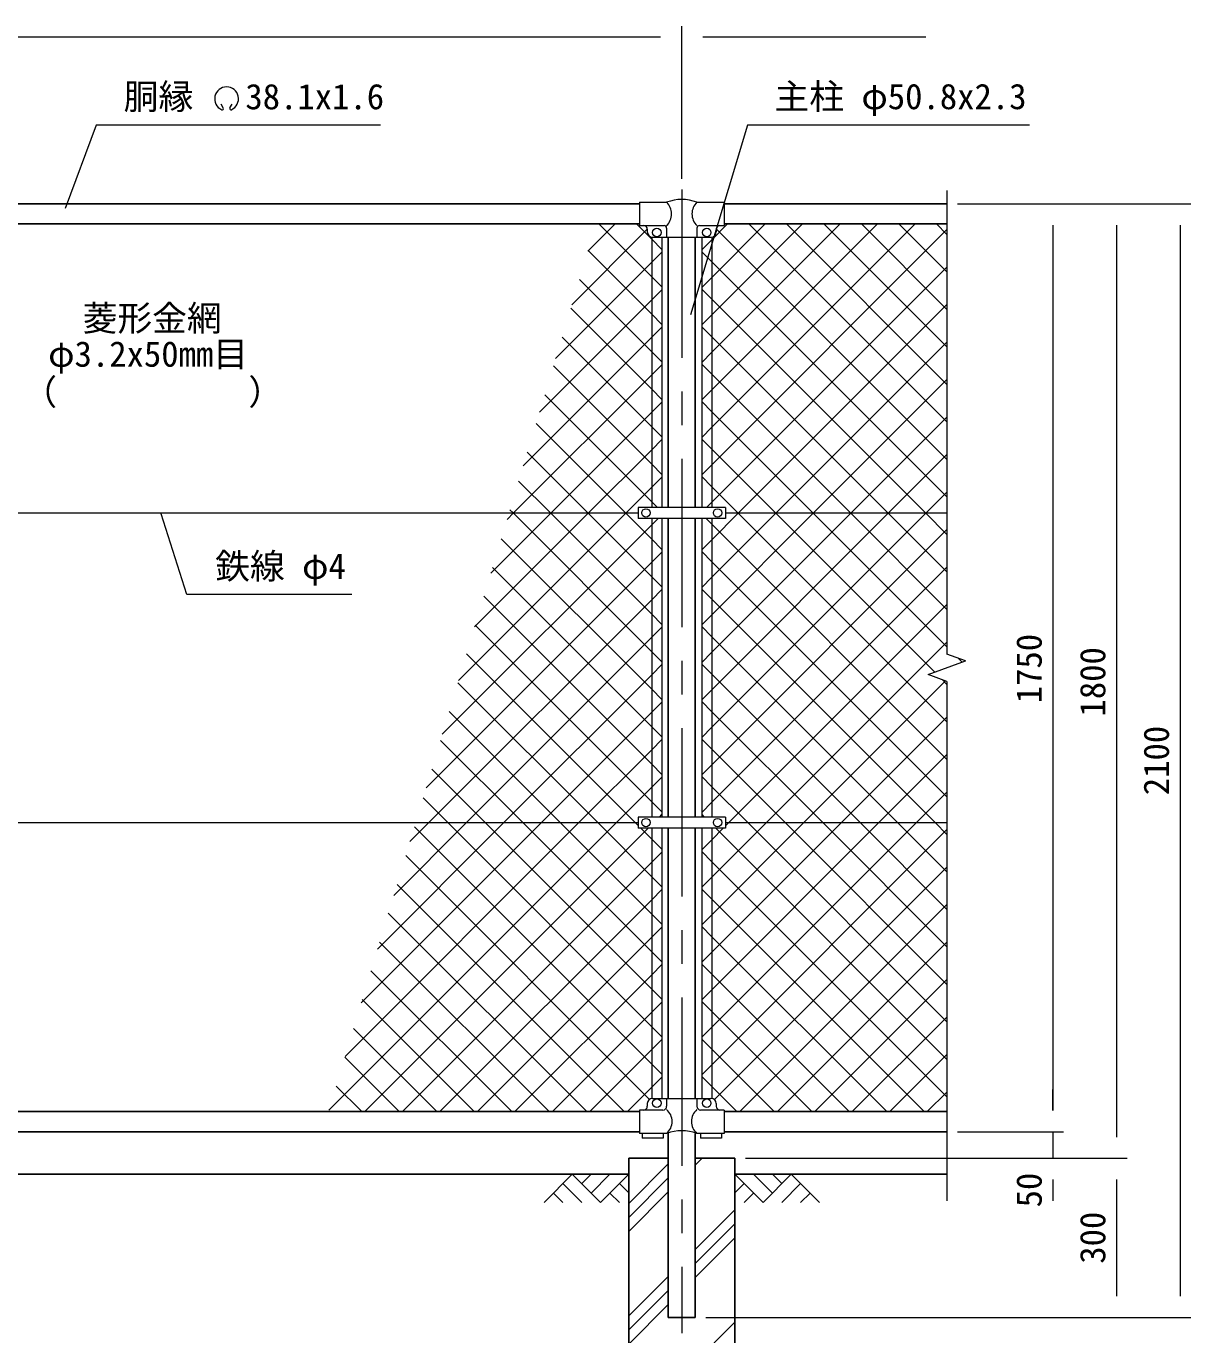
# Model space of a CAD drawing. Units: millimetres, scale not verified. Extents: x -4200 to 4200, y -2970 to 2970.
# Drawn here: x -2621 to -425, y -873 to 1595 of the extents above; entities that cross this region are included whole.
import ezdxf
from ezdxf.enums import TextEntityAlignment as Align

# ---------------------------------------------------------------- set-up
doc = ezdxf.new("R2010")
doc.units = ezdxf.units.MM
doc.header["$LTSCALE"] = 10
doc.linetypes.add('USER1', pattern=[50.8, 31.75, -6.35, 6.35, -6.35])
for name, color, linetype, lineweight in [('0-1_D-BMK', 2, 'USER1', 13), ('0-2_D-STR1', 1, 'Continuous', 25), ('0-3_D-STR-DIM', 7, 'Continuous', 13), ('0-8_D-BGD', 7, 'Continuous', 25), ('0-9_D-STR4', 7, 'Continuous', 25), ('0-A_D-DCR-HCH', 7, 'Continuous', 13), ('0-B_D-STR3', 3, 'Continuous', 13), ('0-C_D-STR2', 7, 'Continuous', 13), ('0-D_D-STR-TXT', 7, 'Continuous', 13)]:
    doc.layers.add(name, color=color, linetype=linetype, lineweight=lineweight)
doc.styles.add('ＭＳ ゴシック', font='')
doc.styles.get('ＭＳ ゴシック').set_extended_font_data('MS Gothic')

msp = doc.modelspace()

# ---------------------------------------------------------------- linework, layer by layer
at = {"layer": '0-1_D-BMK'}
msp.add_line((-1384.65, 1287.29), (-1384.65, -869.77), dxfattribs=at)
at = {"layer": '0-2_D-STR1'}
for p, q in [((-3304.65, 1260.23), (-1464.65, 1260.23)), ((-1304.65, 1260.23), (-884.65, 1260.23)), ((-3304.65, 1222.23), (-1464.65, 1222.23)), ((-1304.65, 1222.23), (-884.65, 1222.23)), ((-1410.05, 1197.23), (-1410.05, 687.73)), ((-1359.25, 1197.23), (-1359.25, 687.73)), ((-1410.05, 666.73), (-1410.05, 103.73)), ((-1359.25, 666.73), (-1359.25, 103.73)), ((-1410.05, 82.73), (-1410.05, -426.77)), ((-1359.25, 82.73), (-1359.25, -426.77)), ((-3304.65, -451.77), (-1464.65, -451.77)), ((-1304.65, -451.77), (-884.65, -451.77)), ((-3304.65, -489.77), (-1464.65, -489.77)), ((-1410.05, -492.77), (-1410.05, -839.77)), ((-1359.25, -492.77), (-1359.25, -839.77)), ((-1304.65, -489.77), (-884.65, -489.77)), ((-1359.25, -839.77), (-1410.05, -839.77))]:
    msp.add_line(p, q, dxfattribs=at)
at = {"layer": '0-3_D-STR-DIM'}
for p, q in [((-1384.65, 1307.29), (-1384.65, 1595.23)), ((-1384.65, 1307.29), (-1384.65, 1595.23)), ((-3344.65, 1575.23), (-1424.65, 1575.23)), ((-1344.65, 1575.23), (-924.65, 1575.23)), ((-884.65, 1285.23), (-884.65, 410.88)), ((-864.65, 1260.23), (-664.65, 1260.23)), ((-864.65, 1260.23), (-544.65, 1260.23)), ((-864.65, 1260.23), (-424.65, 1260.23)), ((-684.65, 1220.23), (-684.65, -449.77)), ((-564.65, 1220.23), (-564.65, -499.77)), ((-444.65, 1220.23), (-444.65, -799.77)), ((-919.89, 372.4), (-849.42, 398.05)), ((-849.42, 398.05), (-884.65, 410.88)), ((-884.65, 359.57), (-919.89, 372.4)), ((-884.65, 359.57), (-884.65, -619.77)), ((-684.65, -449.77), (-684.65, -409.77)), ((-864.65, -489.77), (-664.65, -489.77)), ((-864.65, -489.77), (-664.65, -489.77)), ((-684.65, -489.77), (-684.65, -539.77)), ((-1264.65, -539.77), (-664.65, -539.77)), ((-1264.65, -539.77), (-544.65, -539.77)), ((-1264.65, -539.77), (-544.65, -539.77)), ((-684.65, -579.77), (-684.65, -619.77)), ((-564.65, -579.77), (-564.65, -799.77)), ((-1339.25, -839.77), (-424.65, -839.77)), ((-1339.25, -839.77), (-544.65, -839.77))]:
    msp.add_line(p, q, dxfattribs=at)
at = {"layer": '0-8_D-BGD'}
for p, q in [((-1484.65, -569.77), (-3284.65, -569.77)), ((-1284.65, -569.77), (-884.65, -569.77))]:
    msp.add_line(p, q, dxfattribs=at)
at = {"layer": '0-9_D-STR4'}
for p, q in [((-1484.65, -539.77), (-1484.65, -989.77)), ((-1410.05, -539.77), (-1484.65, -539.77)), ((-1284.65, -539.77), (-1359.25, -539.77)), ((-1284.65, -539.77), (-1284.65, -989.77))]:
    msp.add_line(p, q, dxfattribs=at)
at = {"layer": '0-A_D-DCR-HCH'}
for p, q in [((-1359.25, -552.51), (-1346.52, -539.77)), ((-1484.65, -624.88), (-1410.05, -550.28)), ((-1591.08, -569.77), (-1644.29, -622.99)), ((-1608.82, -587.51), (-1573.18, -622.99)), ((-1591.08, -569.77), (-1537.87, -622.99)), ((-1573.34, -587.51), (-1555.6, -569.77)), ((-1555.6, -605.25), (-1520.13, -569.77)), ((-1537.87, -622.99), (-1484.65, -569.77)), ((-1502.39, -587.51), (-1484.65, -605.17)), ((-1484.65, -651.39), (-1410.05, -576.79)), ((-1231.44, -622.99), (-1284.65, -569.77)), ((-1266.92, -587.51), (-1284.65, -605.17)), ((-1213.7, -605.25), (-1249.18, -569.77)), ((-1178.23, -569.77), (-1231.44, -622.99)), ((-1195.87, -587.6), (-1213.7, -569.77)), ((-1160.49, -587.51), (-1196.13, -622.99)), ((-1178.23, -569.77), (-1125.02, -622.99)), ((-1626.55, -605.25), (-1608.73, -622.99)), ((-1520.13, -605.25), (-1502.31, -622.99)), ((-1484.65, -677.91), (-1410.05, -603.31)), ((-1249.18, -605.25), (-1267, -622.99)), ((-1142.76, -605.25), (-1160.57, -622.99)), ((-1359.25, -711.61), (-1284.65, -637.01)), ((-1359.25, -738.12), (-1284.65, -663.52)), ((-1359.25, -764.64), (-1284.65, -690.04)), ((-1484.65, -837.01), (-1410.05, -762.41)), ((-1484.65, -863.52), (-1410.05, -788.92)), ((-1484.65, -890.04), (-1410.05, -815.44)), ((-1425.29, -989.77), (-1284.65, -849.14))]:
    msp.add_line(p, q, dxfattribs=at)
at = {"layer": '0-B_D-STR3'}
for p, q in [((-1464.65, 1263.23), (-1464.65, 1219.23)), ((-1464.65, 1263.23), (-1413.2, 1263.23)), ((-1356.1, 1263.23), (-1304.65, 1263.23)), ((-1304.65, 1263.23), (-1304.65, 1219.23)), ((-1464.65, 1219.23), (-1417.9, 1219.23)), ((-1449.65, 1212.23), (-1449.65, 1207.23)), ((-1413.2, 1214.53), (-1413.2, 1197.23)), ((-1356.1, 1214.53), (-1356.1, 1197.23)), ((-1351.4, 1219.23), (-1304.65, 1219.23)), ((-1319.65, 1212.23), (-1319.65, 1207.23)), ((-1441.15, 1197.34), (-1441.15, 687.73)), ((-1439.65, 1197.23), (-1329.65, 1197.23)), ((-1422.15, 1197.23), (-1422.15, 687.73)), ((-1347.15, 1197.23), (-1347.15, 687.73)), ((-1328.15, 1197.34), (-1328.15, 687.73)), ((-3307.66, 677.23), (-1467.15, 677.23)), ((-1467.15, 687.73), (-1467.15, 666.73)), ((-1302.15, 687.73), (-1467.15, 687.73)), ((-1302.15, 666.73), (-1467.15, 666.73)), ((-1441.15, 666.73), (-1441.15, 103.73)), ((-1422.15, 666.73), (-1422.15, 103.73)), ((-1347.15, 666.73), (-1347.15, 103.73)), ((-1328.15, 666.73), (-1328.15, 103.73)), ((-1302.15, 687.73), (-1302.15, 666.73)), ((-1302.15, 677.23), (-884.65, 677.23)), ((-1302.15, 103.73), (-1467.15, 103.73)), ((-1467.15, 103.73), (-1467.15, 82.73)), ((-1302.15, 103.73), (-1302.15, 82.73)), ((-3307.66, 93.23), (-1467.15, 93.23)), ((-1302.15, 82.73), (-1467.15, 82.73)), ((-1441.15, 82.73), (-1441.15, -426.89)), ((-1422.15, 82.73), (-1422.15, -426.77)), ((-1347.15, 82.73), (-1347.15, -426.77)), ((-1328.15, 82.73), (-1328.15, -426.89)), ((-1302.15, 93.23), (-884.65, 93.23)), ((-1449.65, -436.77), (-1449.65, -441.77)), ((-1439.65, -426.77), (-1329.65, -426.77)), ((-1413.2, -426.77), (-1413.2, -441.77)), ((-1356.1, -426.77), (-1356.1, -441.77)), ((-1319.65, -436.77), (-1319.65, -441.77)), ((-1464.65, -448.77), (-1464.65, -492.77)), ((-1420.2, -448.77), (-1464.65, -448.77)), ((-1304.65, -448.77), (-1349.1, -448.77)), ((-1304.65, -448.77), (-1304.65, -492.77)), ((-1413.2, -492.77), (-1464.65, -492.77)), ((-1459.65, -492.77), (-1459.65, -502.07)), ((-1419.65, -492.77), (-1419.65, -502.07)), ((-1304.65, -492.77), (-1356.1, -492.77)), ((-1349.65, -492.77), (-1349.65, -502.07)), ((-1309.65, -492.77), (-1309.65, -502.07)), ((-1419.65, -502.07), (-1459.65, -502.07)), ((-1309.65, -502.07), (-1349.65, -502.07))]:
    msp.add_line(p, q, dxfattribs=at)
for centre in [(-1431.65, 1206.23), (-1337.65, 1206.23), (-1452.15, 677.23), (-1317.15, 677.23), (-1452.15, 93.23), (-1317.15, 93.23), (-1431.65, -435.77), (-1337.65, -435.77)]:
    msp.add_circle(centre, 8, dxfattribs=at)
for centre, radius, start, end in [((-1384.65, 1188.49), 80, 69.0916, 110.9084), ((-1434.46, 1241.23), 30.59, 314.01503, 45.98497), ((-1334.85, 1241.23), 30.59, 134.01503, 225.98497), ((-1456.65, 1212.23), 7, 0, 90), ((-1417.9, 1214.53), 4.7, 0, 90), ((-1351.4, 1214.53), 4.7, 90, 180), ((-1312.65, 1212.23), 7, 90, 180), ((-1439.65, 1207.23), 10, 180, 270), ((-1329.65, 1207.23), 10, 270, 0), ((-1456.65, -441.77), 7, 270, 0), ((-1439.65, -436.77), 10, 90, 180), ((-1420.2, -441.77), 7, 270, 0), ((-1349.1, -441.77), 7, 180, 270), ((-1329.65, -436.77), 10, 0, 90), ((-1312.65, -441.77), 7, 180, 270), ((-1432.33, -470.33), 29.48, 310.4464, 49.5536), ((-1336.98, -470.33), 29.48, 130.4464, 229.5536), ((-1384.65, -573.26), 85.4, 70.46947, 109.53053)]:
    msp.add_arc(centre, radius, start, end, dxfattribs=at)
at = {"layer": '0-C_D-STR2'}
for p, q in [((-1592.09, 1069.77), (-1449.65, 1212.21)), ((-1561.56, 1171.01), (-1510.34, 1222.23)), ((-1441.15, 1122.53), (-1540.86, 1222.23)), ((-1441.15, 1193.24), (-1470.14, 1222.23)), ((-1328.15, 1192.29), (-1298.21, 1222.23)), ((-1328.15, 1121.57), (-1227.5, 1222.23)), ((-1328.15, 1050.86), (-1156.79, 1222.23)), ((-1328.15, 980.15), (-1086.08, 1222.23)), ((-1328.15, 909.44), (-1015.37, 1222.23)), ((-1328.15, 838.73), (-944.66, 1222.23)), ((-884.65, 778.16), (-1320.26, 1213.76)), ((-884.65, 848.87), (-1258.01, 1222.23)), ((-884.65, 919.58), (-1187.3, 1222.23)), ((-884.65, 990.29), (-1116.59, 1222.23)), ((-884.65, 1061), (-1045.88, 1222.23)), ((-884.65, 1131.71), (-975.17, 1222.23)), ((-884.65, 1202.42), (-904.46, 1222.23)), ((-1422.15, 1174.24), (-1441.15, 1193.24)), ((-1347.15, 1173.29), (-1328.15, 1192.29)), ((-1441.15, 1051.81), (-1561.28, 1171.94)), ((-1441.15, 1150), (-1422.15, 1169)), ((-1622.62, 968.53), (-1441.15, 1150)), ((-1441.15, 981.1), (-1577.66, 1117.61)), ((-1422.15, 1103.53), (-1441.15, 1122.53)), ((-1347.15, 1102.57), (-1328.15, 1121.57)), ((-1441.15, 1079.29), (-1422.15, 1098.29)), ((-1328.15, 1080.24), (-1347.15, 1099.24)), ((-1653.16, 867.28), (-1441.15, 1079.29)), ((-1441.15, 910.39), (-1594.05, 1063.29)), ((-925.14, 677.23), (-1328.15, 1080.24)), ((-1277.53, 677.23), (-884.65, 1070.1)), ((-1422.15, 1032.81), (-1441.15, 1051.81)), ((-1347.15, 1031.86), (-1328.15, 1050.86)), ((-1441.15, 1008.57), (-1422.15, 1027.57)), ((-1328.15, 1009.53), (-1347.15, 1028.53)), ((-1683.69, 766.04), (-1441.15, 1008.57)), ((-1441.15, 839.68), (-1610.43, 1008.96)), ((-995.85, 677.23), (-1328.15, 1009.53)), ((-1206.82, 677.23), (-884.65, 999.39)), ((-1422.15, 962.1), (-1441.15, 981.1)), ((-1347.15, 961.15), (-1328.15, 980.15)), ((-1701.79, 677.23), (-1441.15, 937.86)), ((-1441.15, 768.97), (-1626.81, 954.63)), ((-1441.15, 937.86), (-1422.15, 956.86)), ((-1328.15, 938.81), (-1347.15, 957.81)), ((-1066.57, 677.23), (-1328.15, 938.81)), ((-1136.11, 677.23), (-884.65, 928.68)), ((-1422.15, 891.39), (-1441.15, 910.39)), ((-1347.15, 890.44), (-1328.15, 909.44)), ((-1631.08, 677.23), (-1441.15, 867.15)), ((-1441.15, 867.15), (-1422.15, 886.15)), ((-1490.83, 677.23), (-1659.58, 845.98)), ((-1422.15, 820.68), (-1441.15, 839.68)), ((-1065.4, 677.23), (-884.65, 857.97)), ((-1441.15, 796.44), (-1422.15, 815.44)), ((-1347.15, 819.73), (-1328.15, 838.73)), ((-1561.54, 677.23), (-1675.96, 791.65)), ((-1560.37, 677.23), (-1441.15, 796.44)), ((-1422.15, 749.97), (-1441.15, 768.97)), ((-994.69, 677.23), (-884.65, 787.26)), ((-1441.15, 725.73), (-1422.15, 744.73)), ((-1632.25, 677.23), (-1692.35, 737.32)), ((-1489.66, 677.23), (-1441.15, 725.73)), ((-923.97, 677.23), (-884.65, 716.55)), ((-1805.82, 361.07), (-1489.66, 677.23)), ((-1775.29, 462.31), (-1560.37, 677.23)), ((-1744.75, 563.55), (-1631.08, 677.23)), ((-1714.22, 664.8), (-1701.79, 677.23)), ((-1702.96, 677.23), (-1708.73, 683)), ((-1441.15, 415.42), (-1702.96, 677.23)), ((-1441.15, 486.13), (-1632.25, 677.23)), ((-1441.15, 556.84), (-1561.54, 677.23)), ((-1441.15, 627.55), (-1490.83, 677.23)), ((-1328.15, 626.6), (-1277.53, 677.23)), ((-1328.15, 555.89), (-1206.82, 677.23)), ((-1328.15, 485.18), (-1136.11, 677.23)), ((-1328.15, 414.47), (-1065.4, 677.23)), ((-1328.15, 343.76), (-994.69, 677.23)), ((-1328.15, 273.05), (-923.97, 677.23)), ((-884.65, 495.31), (-1066.57, 677.23)), ((-884.65, 566.03), (-995.85, 677.23)), ((-884.65, 636.74), (-925.14, 677.23)), ((-1328.15, 202.34), (-884.65, 645.84)), ((-1441.15, 344.71), (-1725.12, 628.67)), ((-1422.15, 608.55), (-1441.15, 627.55)), ((-1347.15, 607.6), (-1328.15, 626.6)), ((-1441.15, 274), (-1741.5, 574.34)), ((-1328.15, 131.62), (-884.65, 575.12)), ((-1422.15, 537.84), (-1441.15, 556.84)), ((-1347.15, 536.89), (-1328.15, 555.89)), ((-1441.15, 203.29), (-1757.88, 520.02)), ((-1441.15, 513.6), (-1422.15, 532.6)), ((-1328.15, 514.55), (-1347.15, 533.55)), ((-1861.53, 93.23), (-1441.15, 513.6)), ((-906.83, 93.23), (-1328.15, 514.55)), ((-1422.15, 467.13), (-1441.15, 486.13)), ((-1347.15, 466.18), (-1328.15, 485.18)), ((-1441.15, 132.58), (-1774.27, 465.69)), ((-1441.15, 442.89), (-1422.15, 461.89)), ((-1328.15, 443.84), (-1347.15, 462.84)), ((-1790.82, 93.23), (-1441.15, 442.89)), ((-977.54, 93.23), (-1328.15, 443.84)), ((-1422.15, 396.42), (-1441.15, 415.42)), ((-1347.15, 395.47), (-1328.15, 414.47)), ((-855.78, 395.73), (-863.07, 403.02)), ((-849.7, 397.95), (-849.55, 398.1)), ((-1720.11, 93.23), (-1441.15, 372.18)), ((-1441.15, 372.18), (-1422.15, 391.18)), ((-1328.15, 373.13), (-1347.15, 392.13)), ((-1048.25, 93.23), (-1328.15, 373.13)), ((-1543.23, 93.23), (-1807.03, 357.03)), ((-884.65, 353.89), (-893.59, 362.83)), ((-1422.15, 325.71), (-1441.15, 344.71)), ((-1347.15, 324.76), (-1328.15, 343.76)), ((-1328.15, 302.42), (-1347.15, 321.42)), ((-1613.94, 93.23), (-1823.42, 302.71)), ((-1649.4, 93.23), (-1441.15, 301.47)), ((-1441.15, 301.47), (-1422.15, 320.47)), ((-1118.96, 93.23), (-1328.15, 302.42)), ((-1422.15, 255), (-1441.15, 274)), ((-1347.15, 254.05), (-1328.15, 273.05)), ((-1083.71, 93.23), (-884.65, 292.28)), ((-1684.65, 93.23), (-1839.8, 248.38)), ((-1441.15, 230.76), (-1422.15, 249.76)), ((-1328.15, 231.71), (-1347.15, 250.71)), ((-1578.69, 93.23), (-1441.15, 230.76)), ((-1189.67, 93.23), (-1328.15, 231.71)), ((-1422.15, 184.29), (-1441.15, 203.29)), ((-1347.15, 183.34), (-1328.15, 202.34)), ((-1013, 93.23), (-884.65, 221.57)), ((-1755.36, 93.23), (-1856.19, 194.05)), ((-1441.15, 160.05), (-1422.15, 179.05)), ((-1328.15, 161), (-1347.15, 180)), ((-1507.97, 93.23), (-1441.15, 160.05)), ((-1260.38, 93.23), (-1328.15, 161)), ((-942.29, 93.23), (-884.65, 150.86)), ((-1826.07, 93.23), (-1872.57, 139.73)), ((-1422.15, 113.58), (-1441.15, 132.58)), ((-1347.15, 112.62), (-1328.15, 131.62)), ((-1426.76, 103.73), (-1422.15, 108.34)), ((-1341.59, 103.73), (-1347.15, 109.29)), ((-2050.08, -448.88), (-1507.97, 93.23)), ((-2019.55, -347.63), (-1578.69, 93.23)), ((-1989.01, -246.39), (-1649.4, 93.23)), ((-1982.26, -451.77), (-1447.76, 82.73)), ((-1958.48, -145.15), (-1720.11, 93.23)), ((-1927.95, -43.9), (-1790.82, 93.23)), ((-1897.42, 57.34), (-1861.53, 93.23)), ((-1441.15, -291.69), (-1826.07, 93.23)), ((-1441.15, -220.98), (-1755.36, 93.23)), ((-1441.15, -150.27), (-1684.65, 93.23)), ((-1441.15, -79.56), (-1613.94, 93.23)), ((-1441.15, -8.85), (-1543.23, 93.23)), ((-1328.15, -151.22), (-1083.71, 93.23)), ((-1328.15, -221.93), (-1013, 93.23)), ((-1328.15, -292.64), (-942.29, 93.23)), ((-884.65, -353.21), (-1320.59, 82.73)), ((-884.65, -282.5), (-1260.38, 93.23)), ((-884.65, -211.79), (-1189.67, 93.23)), ((-884.65, -141.08), (-1118.96, 93.23)), ((-884.65, -70.37), (-1048.25, 93.23)), ((-884.65, 0.34), (-977.54, 93.23)), ((-884.65, 71.05), (-906.83, 93.23)), ((-1445.53, -428.74), (-1905.34, 31.07)), ((-1441.15, 18.62), (-1422.15, 37.62)), ((-1911.55, -451.77), (-1441.15, 18.62)), ((-1323.22, -429.13), (-884.65, 9.44)), ((-1493.2, -451.77), (-1921.72, -23.25)), ((-1422.15, -27.85), (-1441.15, -8.85)), ((-1441.15, -52.09), (-1422.15, -33.09)), ((-1328.15, -51.13), (-1347.15, -32.13)), ((-1840.84, -451.77), (-1441.15, -52.09)), ((-927.52, -451.77), (-1328.15, -51.13)), ((-1275.16, -451.77), (-884.65, -61.27)), ((-1563.91, -451.77), (-1938.1, -77.58)), ((-1422.15, -98.56), (-1441.15, -79.56)), ((-1770.13, -451.77), (-1441.15, -122.8)), ((-1441.15, -122.8), (-1422.15, -103.8)), ((-1328.15, -121.85), (-1347.15, -102.85)), ((-998.23, -451.77), (-1328.15, -121.85)), ((-1634.62, -451.77), (-1954.49, -131.91)), ((-1204.45, -451.77), (-884.65, -131.98)), ((-1422.15, -169.27), (-1441.15, -150.27)), ((-1347.15, -170.22), (-1328.15, -151.22)), ((-1705.33, -451.77), (-1970.87, -186.23)), ((-1699.42, -451.77), (-1441.15, -193.51)), ((-1441.15, -193.51), (-1422.15, -174.51)), ((-1328.15, -192.56), (-1347.15, -173.56)), ((-1068.94, -451.77), (-1328.15, -192.56)), ((-1422.15, -239.98), (-1441.15, -220.98)), ((-1347.15, -240.93), (-1328.15, -221.93)), ((-1133.74, -451.77), (-884.65, -202.69)), ((-1776.04, -451.77), (-1987.25, -240.56)), ((-1441.15, -264.22), (-1422.15, -245.22)), ((-1328.15, -263.27), (-1347.15, -244.27)), ((-1628.71, -451.77), (-1441.15, -264.22)), ((-1139.65, -451.77), (-1328.15, -263.27)), ((-1846.75, -451.77), (-2003.64, -294.89)), ((-1422.15, -310.69), (-1441.15, -291.69)), ((-1347.15, -311.64), (-1328.15, -292.64)), ((-1063.02, -451.77), (-884.65, -273.4)), ((-1441.15, -334.93), (-1422.15, -315.93)), ((-1328.15, -333.98), (-1347.15, -314.98)), ((-1558, -451.77), (-1441.15, -334.93)), ((-1210.36, -451.77), (-1328.15, -333.98)), ((-992.31, -451.77), (-884.65, -344.11)), ((-1917.46, -451.77), (-2020.02, -349.22)), ((-1441.15, -405.64), (-1422.15, -386.64)), ((-1328.15, -404.69), (-1347.15, -385.69)), ((-1988.18, -451.77), (-2036.41, -403.54)), ((-1487.29, -451.77), (-1441.15, -405.64)), ((-1281.07, -451.77), (-1328.15, -404.69)), ((-921.6, -451.77), (-884.65, -414.82))]:
    msp.add_line(p, q, dxfattribs=at)
for points in [[(-1347.15, 749.02), (-1328.15, 768.02), (-884.65, 1211.52)], [(-884.65, 707.45), (-1328.15, 1150.95), (-1347.15, 1169.95)], [(-1337.74, 687.73), (-1328.15, 697.31), (-884.65, 1140.81)], [(-1430.62, 687.73), (-1441.15, 698.26), (-1643.2, 900.3)], [(-884.65, 424.6), (-1137.28, 677.23), (-1328.15, 868.1), (-1347.15, 887.1)], [(-907.63, 376.87), (-1207.99, 677.23), (-1328.15, 797.39), (-1347.15, 816.39)], [(-884.65, 283.18), (-1278.7, 677.23), (-1328.15, 726.68), (-1347.15, 745.68)], [(-1836.35, 259.82), (-1441.15, 655.02), (-1429.45, 666.73)], [(-884.65, 212.47), (-1328.15, 655.97), (-1338.91, 666.73)], [(-1866.88, 158.58), (-1441.15, 584.31), (-1422.15, 603.31)], [(-884.65, 141.76), (-1328.15, 585.26), (-1347.15, 604.26)], [(-1302.15, 86.91), (-1295.84, 93.23), (-884.65, 504.41)], [(-1347.15, -28.8), (-1328.15, -9.8), (-1225.13, 93.23), (-884.65, 433.7)], [(-1467.15, 87.87), (-1472.51, 93.23), (-1790.65, 411.36)], [(-1347.15, -99.51), (-1328.15, -80.51), (-1154.42, 93.23), (-887.16, 360.49)], [(-1422.15, -381.4), (-1441.15, -362.4), (-1888.95, 85.4)], [(-1422.15, 42.87), (-1441.15, 61.87), (-1462.02, 82.73)], [(-1347.15, 41.91), (-1328.15, 60.91), (-1306.34, 82.73)], [(-1347.15, -382.35), (-1328.15, -363.35), (-884.65, 80.15)], [(-884.65, -423.92), (-1328.15, 19.58), (-1347.15, 38.58)]]:
    msp.add_lwpolyline(points, dxfattribs=at)
at = {"layer": '0-D_D-STR-TXT'}
for p, q in [((-2249.34, 1441.1), (-2253.48, 1448.28)), ((-2236.85, 1441.1), (-2232.71, 1448.28))]:
    msp.add_line(p, q, dxfattribs=at)
for points in [[(-1952.84, 1408.23), (-2489.13, 1408.23), (-2547.78, 1251.66)], [(-729.04, 1408.23), (-1260.7, 1408.23), (-1367.98, 1050.61)], [(-2006.99, 523.6), (-2318.32, 523.6), (-2366.41, 675.32)]]:
    msp.add_lwpolyline(points, dxfattribs=at)
for centre, radius, start, end in [((-2243.09, 1458.26), 22.5, 294.32478, 245.67522), ((-2251.39, 1439.86), 2.37, 245.67522, 30), ((-2234.8, 1439.86), 2.37, 150, 294.32478)]:
    msp.add_arc(centre, radius, start, end, dxfattribs=at)

# ---------------------------------------------------------------- texts
at = {"layer": '0-3_D-STR-DIM', "style": 'ＭＳ ゴシック'}
for s, p in [('1750', (-691.4, 318.33)), ('1800', (-571.4, 293.33)), ('2100', (-451.4, 144.98)), ('50', (-691.4, -632.4)), ('300', (-571.4, -738.65))]:
    msp.add_text(s, height=48.09, rotation=90, dxfattribs=at).set_placement(p, align=Align.BOTTOM_LEFT)
at = {"layer": '0-D_D-STR-TXT', "style": 'ＭＳ ゴシック'}
for s, p in [('胴縁 \u300038.1x1.6', (-2437.2, 1424.01)), ('主柱 φ50.8x2.3', (-1209.78, 1424.24)), ('菱形金網', (-2514.6, 1006.12)), ('φ3.2x50mm目', (-2579.58, 938.54)), ('（\u3000\u3000   \u3000\u3000）', (-2628.31, 866.89)), ('鉄線 φ4', (-2264.6, 538.47))]:
    msp.add_text(s, height=48.09, dxfattribs=at).set_placement(p, align=Align.BOTTOM_LEFT)

doc.saveas('drawing.dxf')
